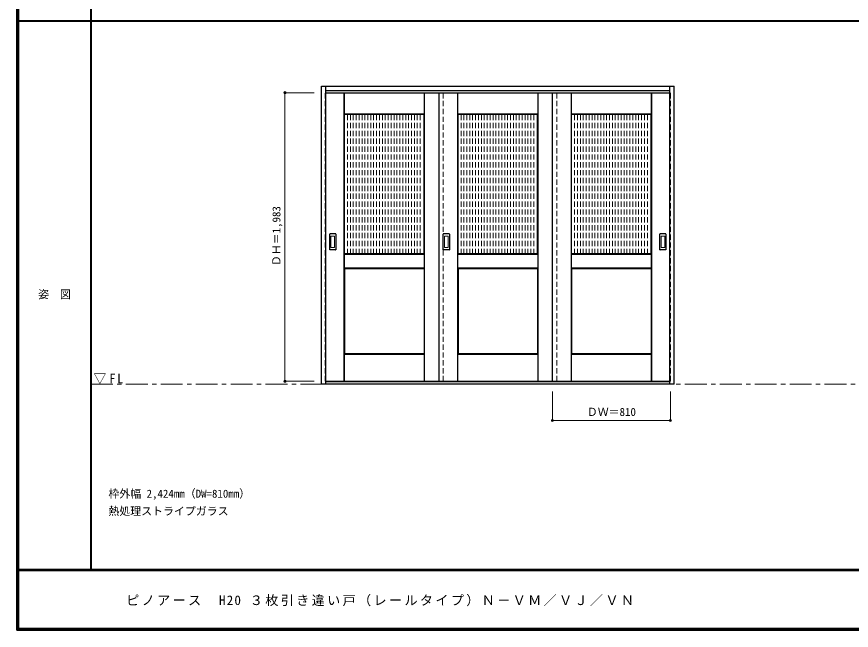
# Model space of a CAD drawing. Units: millimetres, scale not verified. Extents: x -6000 to 5700, y -4307 to 4260.
# Drawn here: x -6000 to -267, y -4205 to 12 of the extents above; entities that cross this region are included whole.
import ezdxf
from ezdxf.enums import TextEntityAlignment as Align

# ---------------------------------------------------------------- set-up
doc = ezdxf.new("R2010")
doc.units = ezdxf.units.MM
doc.header["$LTSCALE"] = 30
doc.header["$PDMODE"] = 32
doc.header["$PDSIZE"] = 15
doc.linetypes.add('CHAIN1', pattern=[8, 5, -1, 1, -1])
doc.linetypes.add('DASHED1', pattern=[1.8, 1.2, -0.6])
for name, color, linetype, lineweight in [('0-2_扉', 4, 'DASHED1', 9), ('0-3_仕上げ', 4, 'Continuous', 9), ('0-4_枠', 3, 'Continuous', 25), ('0-6_引手', 3, 'Continuous', 25), ('0-A_文字', 7, 'CHAIN1', 18), ('0-B_寸法', 4, 'Continuous', 9), ('0-C_ハッチ', 4, 'DASHED1', 9), ('F-1_枠', 6, 'Continuous', 40)]:
    doc.layers.add(name, color=color, linetype=linetype, lineweight=lineweight)
doc.layers.add('F-A_文字', color=7, linetype='Continuous')
doc.styles.add('ＭＳ ゴシック', font='')
doc.styles.get('ＭＳ ゴシック').set_extended_font_data('MS Gothic')

msp = doc.modelspace()

# ---------------------------------------------------------------- linework, layer by layer
at = {"layer": '0-2_扉'}
for p, q in [((-3880, -510.25), (-3877, -510.25)), ((-3070, -2493.25), (-3070, -510.25)), ((-2290, -2493.25), (-2290, -510.25)), ((-1510, -510.25), (-1513, -510.25))]:
    msp.add_line(p, q, dxfattribs=at)
at = {"layer": '0-2_扉', "color": 3, "linetype": 'Continuous', "lineweight": 25}
for p, q in [((-3877, -510.25), (-1513, -510.25)), ((-3100, -510.25), (-3100, -2493.25)), ((-2320, -2493.25), (-2320, -510.25)), ((-3877, -2493.25), (-1513, -2493.25))]:
    msp.add_line(p, q, dxfattribs=at)
at = {"layer": '0-2_扉'}
for points in [[(-3877, -2493.25), (-3880, -2493.25), (-3880, -510.25)], [(-1513, -2493.25), (-1510, -2493.25), (-1510, -510.25)]]:
    msp.add_lwpolyline(points, dxfattribs=at)
at = {"layer": '0-3_仕上げ', "color": 7, "lineweight": 18}
for p, q in [((-3752, -2493.25), (-3752, -510.25)), ((-3750.5, -657.75), (-3750.5, -510.25)), ((-3749, -656.25), (-3749, -510.25)), ((-3201, -656.25), (-3201, -510.25)), ((-3199.5, -657.75), (-3199.5, -510.25)), ((-3198, -2493.25), (-3198, -510.25)), ((-2972, -2493.25), (-2972, -510.25)), ((-2970.5, -657.75), (-2970.5, -510.25)), ((-2969, -656.25), (-2969, -510.25)), ((-2421, -656.25), (-2421, -510.25)), ((-2419.5, -657.75), (-2419.5, -510.25)), ((-2418, -2493.25), (-2418, -510.25)), ((-2192, -2493.25), (-2192, -510.25)), ((-2190.5, -657.75), (-2190.5, -510.25)), ((-2189, -656.25), (-2189, -510.25)), ((-1641, -656.25), (-1641, -510.25)), ((-1639.5, -657.75), (-1639.5, -510.25)), ((-1638, -2493.25), (-1638, -510.25)), ((-3749, -656.25), (-3750.5, -657.75)), ((-3748, -660.25), (-3750.5, -657.75)), ((-3201, -656.25), (-3749, -656.25)), ((-2969, -656.25), (-2970.5, -657.75)), ((-2968, -660.25), (-2970.5, -657.75)), ((-2421, -656.25), (-2969, -656.25)), ((-2189, -656.25), (-2190.5, -657.75)), ((-2188, -660.25), (-2190.5, -657.75)), ((-1641, -656.25), (-2189, -656.25)), ((-3750.5, -1715.75), (-3750.5, -1620.75)), ((-3749, -1714.25), (-3749, -1622.25)), ((-3201, -1622.25), (-3749, -1622.25)), ((-3202, -1618.25), (-3199.5, -1620.75)), ((-3201, -1622.25), (-3199.5, -1620.75)), ((-3201, -1714.25), (-3201, -1622.25)), ((-3199.5, -1715.75), (-3199.5, -1620.75)), ((-2970.5, -1715.75), (-2970.5, -1620.75)), ((-2969, -1714.25), (-2969, -1622.25)), ((-2421, -1622.25), (-2969, -1622.25)), ((-2422, -1618.25), (-2419.5, -1620.75)), ((-2421, -1622.25), (-2419.5, -1620.75)), ((-2421, -1714.25), (-2421, -1622.25)), ((-2419.5, -1715.75), (-2419.5, -1620.75)), ((-2190.5, -1715.75), (-2190.5, -1620.75)), ((-2189, -1714.25), (-2189, -1622.25)), ((-1641, -1622.25), (-2189, -1622.25)), ((-1642, -1618.25), (-1639.5, -1620.75)), ((-1641, -1622.25), (-1639.5, -1620.75)), ((-1641, -1714.25), (-1641, -1622.25)), ((-1639.5, -1715.75), (-1639.5, -1620.75)), ((-3749, -1714.25), (-3750.5, -1715.75)), ((-3748, -1718.25), (-3750.5, -1715.75)), ((-3749, -1714.25), (-3201, -1714.25)), ((-2969, -1714.25), (-2970.5, -1715.75)), ((-2968, -1718.25), (-2970.5, -1715.75)), ((-2969, -1714.25), (-2421, -1714.25)), ((-2189, -1714.25), (-2190.5, -1715.75)), ((-2188, -1718.25), (-2190.5, -1715.75)), ((-2189, -1714.25), (-1641, -1714.25)), ((-3750.5, -2493.25), (-3750.5, -2307.75)), ((-3749, -2493.25), (-3749, -2309.25)), ((-3201, -2309.25), (-3749, -2309.25)), ((-3202, -2305.25), (-3199.5, -2307.75)), ((-3201, -2309.25), (-3199.5, -2307.75)), ((-3201, -2493.25), (-3201, -2309.25)), ((-3199.5, -2493.25), (-3199.5, -2307.75)), ((-2970.5, -2493.25), (-2970.5, -2307.75)), ((-2969, -2493.25), (-2969, -2309.25)), ((-2421, -2309.25), (-2969, -2309.25)), ((-2422, -2305.25), (-2419.5, -2307.75)), ((-2421, -2309.25), (-2419.5, -2307.75)), ((-2421, -2493.25), (-2421, -2309.25)), ((-2419.5, -2493.25), (-2419.5, -2307.75)), ((-2190.5, -2493.25), (-2190.5, -2307.75)), ((-2189, -2493.25), (-2189, -2309.25)), ((-1641, -2309.25), (-2189, -2309.25)), ((-1642, -2305.25), (-1639.5, -2307.75)), ((-1641, -2309.25), (-1639.5, -2307.75)), ((-1641, -2493.25), (-1641, -2309.25)), ((-1639.5, -2493.25), (-1639.5, -2307.75))]:
    msp.add_line(p, q, dxfattribs=at)
at = {"layer": '0-3_仕上げ', "color": 3, "lineweight": 25}
for p, q in [((-3748, -1618.25), (-3748, -660.25)), ((-3202, -660.25), (-3748, -660.25)), ((-3202, -1618.25), (-3202, -660.25)), ((-2968, -1618.25), (-2968, -660.25)), ((-2422, -660.25), (-2968, -660.25)), ((-2422, -1618.25), (-2422, -660.25)), ((-2188, -1618.25), (-2188, -660.25)), ((-1642, -660.25), (-2188, -660.25)), ((-1642, -1618.25), (-1642, -660.25)), ((-3202, -1618.25), (-3748, -1618.25)), ((-2422, -1618.25), (-2968, -1618.25)), ((-1642, -1618.25), (-2188, -1618.25)), ((-3748, -1718.25), (-3748, -2305.25)), ((-2968, -1718.25), (-2968, -2305.25)), ((-2188, -1718.25), (-2188, -2305.25)), ((-3202, -2305.25), (-3748, -2305.25)), ((-2422, -2305.25), (-2968, -2305.25)), ((-1642, -2305.25), (-2188, -2305.25))]:
    msp.add_line(p, q, dxfattribs=at)
at = {"layer": '0-3_仕上げ', "color": 7, "lineweight": 18}
for points in [[(-3201, -656.25), (-3199.5, -657.75), (-3202, -660.25)], [(-2421, -656.25), (-2419.5, -657.75), (-2422, -660.25)], [(-1641, -656.25), (-1639.5, -657.75), (-1642, -660.25)], [(-3749, -1622.25), (-3750.5, -1620.75), (-3748, -1618.25)], [(-2969, -1622.25), (-2970.5, -1620.75), (-2968, -1618.25)], [(-2189, -1622.25), (-2190.5, -1620.75), (-2188, -1618.25)], [(-3201, -1714.25), (-3199.5, -1715.75), (-3202, -1718.25)], [(-2421, -1714.25), (-2419.5, -1715.75), (-2422, -1718.25)], [(-1641, -1714.25), (-1639.5, -1715.75), (-1642, -1718.25)], [(-3749, -2309.25), (-3750.5, -2307.75), (-3748, -2305.25)], [(-2969, -2309.25), (-2970.5, -2307.75), (-2968, -2305.25)], [(-2189, -2309.25), (-2190.5, -2307.75), (-2188, -2305.25)]]:
    msp.add_lwpolyline(points, dxfattribs=at)
at = {"layer": '0-3_仕上げ', "color": 3, "lineweight": 25}
for points in [[(-3748, -1718.25), (-3202, -1718.25), (-3202, -2305.25)], [(-2968, -1718.25), (-2422, -1718.25), (-2422, -2305.25)], [(-2188, -1718.25), (-1642, -1718.25), (-1642, -2305.25)]]:
    msp.add_lwpolyline(points, dxfattribs=at)
at = {"layer": '0-4_枠'}
for p, q in [((-3907, -466.25), (-1483, -466.25)), ((-3907, -2513.25), (-3907, -466.25)), ((-3877, -2513.25), (-3877, -466.25)), ((-3877, -496.25), (-1513, -496.25)), ((-1513, -2513.25), (-1513, -466.25)), ((-1483, -2513.25), (-1483, -466.25)), ((-1483, -2513.25), (-3907, -2513.25)), ((-1513, -2498.25), (-3877, -2498.25))]:
    msp.add_line(p, q, dxfattribs=at)
at = {"layer": '0-6_引手'}
for p, q in [((-3850, -1589.25), (-3850, -1482.25)), ((-3809.5, -1480.75), (-3848.5, -1480.75)), ((-3808, -1482.25), (-3808, -1589.25)), ((-3070, -1589.25), (-3070, -1482.25)), ((-3029.5, -1480.75), (-3068.5, -1480.75)), ((-3028, -1482.25), (-3028, -1589.25)), ((-1582, -1589.25), (-1582, -1482.25)), ((-1541.5, -1480.75), (-1580.5, -1480.75)), ((-1540, -1482.25), (-1540, -1589.25)), ((-3809.5, -1590.75), (-3848.5, -1590.75)), ((-3029.5, -1590.75), (-3068.5, -1590.75)), ((-1541.5, -1590.75), (-1580.5, -1590.75))]:
    msp.add_line(p, q, dxfattribs=at)
at = {"layer": '0-6_引手', "color": 7, "lineweight": 18}
for p, q in [((-3841.5, -1573.25), (-3841.5, -1498.25)), ((-3818, -1496.75), (-3840, -1496.75)), ((-3816.5, -1498.25), (-3816.5, -1573.25)), ((-3061.5, -1573.25), (-3061.5, -1498.25)), ((-3038, -1496.75), (-3060, -1496.75)), ((-3036.5, -1498.25), (-3036.5, -1573.25)), ((-1573.5, -1573.25), (-1573.5, -1498.25)), ((-1550, -1496.75), (-1572, -1496.75)), ((-1548.5, -1498.25), (-1548.5, -1573.25)), ((-3818, -1574.75), (-3840, -1574.75)), ((-3038, -1574.75), (-3060, -1574.75)), ((-1550, -1574.75), (-1572, -1574.75))]:
    msp.add_line(p, q, dxfattribs=at)
at = {"layer": '0-6_引手'}
for centre, start, end in [((-3848.5, -1482.25), 90, 180), ((-3809.5, -1482.25), 0, 90), ((-3068.5, -1482.25), 90, 180), ((-3029.5, -1482.25), 0, 90), ((-1580.5, -1482.25), 90, 180), ((-1541.5, -1482.25), 0, 90), ((-3848.5, -1589.25), 180, 270), ((-3809.5, -1589.25), 270, 0), ((-3068.5, -1589.25), 180, 270), ((-3029.5, -1589.25), 270, 0), ((-1580.5, -1589.25), 180, 270), ((-1541.5, -1589.25), 270, 0)]:
    msp.add_arc(centre, 1.5, start, end, dxfattribs=at)
at = {"layer": '0-6_引手', "color": 7, "lineweight": 18}
for centre, start, end in [((-3840, -1498.25), 90, 180), ((-3818, -1498.25), 0, 90), ((-3060, -1498.25), 90, 180), ((-3038, -1498.25), 0, 90), ((-1572, -1498.25), 90, 180), ((-1550, -1498.25), 0, 90), ((-3840, -1573.25), 180, 270), ((-3818, -1573.25), 270, 0), ((-3060, -1573.25), 180, 270), ((-3038, -1573.25), 270, 0), ((-1572, -1573.25), 180, 270), ((-1550, -1573.25), 270, 0)]:
    msp.add_arc(centre, 1.5, start, end, dxfattribs=at)
at = {"layer": '0-A_文字'}
msp.add_line((-5490, -2513.25), (100, -2513.25), dxfattribs=at)
at = {"layer": '0-B_寸法'}
for p, q in [((-4157, -510.25), (-4157, -2493.25)), ((-4157, -510.25), (-3957, -510.25)), ((-4157, -2493.25), (-3957, -2493.25)), ((-2320, -2763.25), (-2320, -2563.25)), ((-1510, -2763.25), (-1510, -2563.25)), ((-1510, -2763.25), (-2320, -2763.25))]:
    msp.add_line(p, q, dxfattribs=at)
at = {"layer": '0-B_寸法', "color": 7}
for p in [(-4157, -510.25), (-4157, -2493.25), (-2320, -2763.25), (-1510, -2763.25)]:
    msp.add_point(p, dxfattribs=at)
at = {"layer": '0-C_ハッチ'}
for p, q in [((-3728, -1618.25), (-3728, -660.25)), ((-3708, -1618.25), (-3708, -660.25)), ((-3688, -1618.25), (-3688, -660.25)), ((-3668, -1618.25), (-3668, -660.25)), ((-3648, -1618.25), (-3648, -660.25)), ((-3628, -1618.25), (-3628, -660.25)), ((-3608, -1618.25), (-3608, -660.25)), ((-3588, -1618.25), (-3588, -660.25)), ((-3568, -1618.25), (-3568, -660.25)), ((-3548, -1618.25), (-3548, -660.25)), ((-3528, -1618.25), (-3528, -660.25)), ((-3508, -1618.25), (-3508, -660.25)), ((-3488, -1618.25), (-3488, -660.25)), ((-3468, -1618.25), (-3468, -660.25)), ((-3448, -1618.25), (-3448, -660.25)), ((-3428, -1618.25), (-3428, -660.25)), ((-3408, -1618.25), (-3408, -660.25)), ((-3388, -1618.25), (-3388, -660.25)), ((-3368, -1618.25), (-3368, -660.25)), ((-3348, -1618.25), (-3348, -660.25)), ((-3328, -1618.25), (-3328, -660.25)), ((-3308, -1618.25), (-3308, -660.25)), ((-3288, -1618.25), (-3288, -660.25)), ((-3268, -1618.25), (-3268, -660.25)), ((-3248, -1618.25), (-3248, -660.25)), ((-3228, -1618.25), (-3228, -660.25)), ((-2948, -1618.25), (-2948, -660.25)), ((-2928, -1618.25), (-2928, -660.25)), ((-2908, -1618.25), (-2908, -660.25)), ((-2888, -1618.25), (-2888, -660.25)), ((-2868, -1618.25), (-2868, -660.25)), ((-2848, -1618.25), (-2848, -660.25)), ((-2828, -1618.25), (-2828, -660.25)), ((-2808, -1618.25), (-2808, -660.25)), ((-2788, -1618.25), (-2788, -660.25)), ((-2768, -1618.25), (-2768, -660.25)), ((-2748, -1618.25), (-2748, -660.25)), ((-2728, -1618.25), (-2728, -660.25)), ((-2708, -1618.25), (-2708, -660.25)), ((-2688, -1618.25), (-2688, -660.25)), ((-2668, -1618.25), (-2668, -660.25)), ((-2648, -1618.25), (-2648, -660.25)), ((-2628, -1618.25), (-2628, -660.25)), ((-2608, -1618.25), (-2608, -660.25)), ((-2588, -1618.25), (-2588, -660.25)), ((-2568, -1618.25), (-2568, -660.25)), ((-2548, -1618.25), (-2548, -660.25)), ((-2528, -1618.25), (-2528, -660.25)), ((-2508, -1618.25), (-2508, -660.25)), ((-2488, -1618.25), (-2488, -660.25)), ((-2468, -1618.25), (-2468, -660.25)), ((-2448, -1618.25), (-2448, -660.25)), ((-2168, -1618.25), (-2168, -660.25)), ((-2148, -1618.25), (-2148, -660.25)), ((-2128, -1618.25), (-2128, -660.25)), ((-2108, -1618.25), (-2108, -660.25)), ((-2088, -1618.25), (-2088, -660.25)), ((-2068, -1618.25), (-2068, -660.25)), ((-2048, -1618.25), (-2048, -660.25)), ((-2028, -1618.25), (-2028, -660.25)), ((-2008, -1618.25), (-2008, -660.25)), ((-1988, -1618.25), (-1988, -660.25)), ((-1968, -1618.25), (-1968, -660.25)), ((-1948, -1618.25), (-1948, -660.25)), ((-1928, -1618.25), (-1928, -660.25)), ((-1908, -1618.25), (-1908, -660.25)), ((-1888, -1618.25), (-1888, -660.25)), ((-1868, -1618.25), (-1868, -660.25)), ((-1848, -1618.25), (-1848, -660.25)), ((-1828, -1618.25), (-1828, -660.25)), ((-1808, -1618.25), (-1808, -660.25)), ((-1788, -1618.25), (-1788, -660.25)), ((-1768, -1618.25), (-1768, -660.25)), ((-1748, -1618.25), (-1748, -660.25)), ((-1728, -1618.25), (-1728, -660.25)), ((-1708, -1618.25), (-1708, -660.25)), ((-1688, -1618.25), (-1688, -660.25)), ((-1668, -1618.25), (-1668, -660.25))]:
    msp.add_line(p, q, dxfattribs=at)
at = {"layer": 'F-1_枠'}
for p, q in [((-6000, 4175), (-6000, -4205)), ((-5995, 4175), (-5995, -4205)), ((-5990, 4175), (-5990, -4205)), ((-5490, 4175), (-5490, -3790)), ((-6000, -15.5), (5700, -15.5)), ((5700, -3790), (-6000, -3790)), ((5700, -3795), (-6000, -3795)), ((5700, -4195), (-6000, -4195)), ((5700, -4200), (-6000, -4200)), ((5700, -4205), (-6000, -4205))]:
    msp.add_line(p, q, dxfattribs=at)

# ---------------------------------------------------------------- texts
at = {"layer": '0-A_文字', "style": 'ＭＳ ゴシック'}
for s, p in [('枠外幅 2,424mm（DW=810mm）', (-5370, -3310)), ('熱処理ストライプガラス', (-5370, -3430))]:
    msp.add_text(s, height=54.99, dxfattribs=at).set_placement(p, align=Align.BOTTOM_LEFT)
at = {"layer": '0-A_文字', "insert": (-5471.25, -2513.25), "char_height": 65.98, "attachment_point": 7, "style": 'ＭＳ ゴシック'}
msp.add_mtext('\\T1.26;\\W0.95;▽FL', dxfattribs=at)
at = {"layer": '0-B_寸法', "color": 7, "style": 'ＭＳ ゴシック'}
msp.add_text('ＤＨ＝1,983', height=54.99, rotation=90, dxfattribs=at).set_placement((-4172, -1702), align=Align.BOTTOM_LEFT)
msp.add_text('ＤＷ＝810', height=54.99, dxfattribs=at).set_placement((-2083.75, -2748.25), align=Align.BOTTOM_LEFT)
at = {"layer": 'F-A_文字', "style": 'ＭＳ ゴシック'}
msp.add_text('姿\u3000図', height=54.99, dxfattribs=at).set_placement((-5852.5, -1940.25), align=Align.BOTTOM_LEFT)
at = {"layer": 'F-A_文字', "insert": (-5247.55, -4040), "char_height": 65.98, "attachment_point": 7, "style": 'ＭＳ ゴシック'}
msp.add_mtext('\\T1.18;ピノアース\u3000H20\\~３枚引き違い戸（レールタイプ）Ｎ－ＶＭ／ＶＪ／ＶＮ', dxfattribs=at)

doc.saveas('drawing.dxf')
